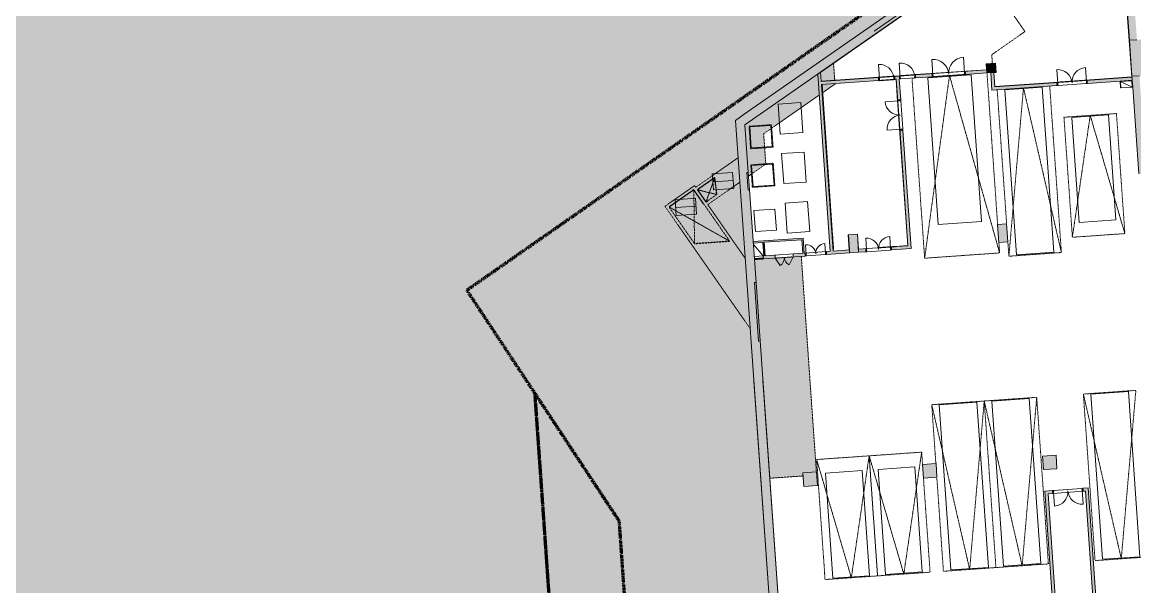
# Model space of a CAD drawing. Header units: millimetres. Extents: x 833941507 to 1669051331, y 817666127 to 1636299673.
# Drawn here: x 834334598 to 834408591, y 818049808 to 818087337 of the extents above; entities that cross this region are included whole.
import ezdxf

# ---------------------------------------------------------------- set-up
doc = ezdxf.new("R2010")
doc.units = ezdxf.units.MM
doc.header["$LTSCALE"] = 3
for name, pattern in [('3A35X-MAGP-P-MP-B02A$0$Double dash', [24.5, 10, -3, 2, -3, 2, -4.5]), ('3A35X-MAGP-P-MP-B02A$0$Hidden', [2.25, 1, -1.25]), ('3A35X-MAGP-P-MP-B02A$0$Overhead', [1.8, 1.2, -0.6]), ('3A35X-MAGP-P-MP-B02B$0$Double dash', [24.5, 10, -3, 2, -3, 2, -4.5]), ('3A35X-MAGP-P-MP-B02B$0$Hidden', [2.25, 1, -1.25]), ('3A35X-MAGP-P-MP-B02B$0$Long Dash', [13.5, 9, -4.5]), ('3A35X-MAGP-P-MP-B02B$0$Overhead', [1.8, 1.2, -0.6])]:
    doc.linetypes.add(name, pattern=pattern)
for name, color, linetype, lineweight in [('3A35X-MAGP-P-MP-B02A$0$A-010-M_LINE', 252, 'Continuous', 5), ('3A35X-MAGP-P-MP-B02A$0$A-200-M_WALL_EXT', 252, 'Continuous', 9), ('3A35X-MAGP-P-MP-B02A$0$A-200-M_WALL_INT', 252, 'Continuous', 9), ('3A35X-MAGP-P-MP-B02A$0$A-200-M_WALL_PAT', 252, 'Continuous', 9), ('3A35X-MAGP-P-MP-B02A$0$A-230-M_FLOOR', 252, 'Continuous', 18), ('3A35X-MAGP-P-MP-B02A$0$A-325-M_DOOR', 252, 'Continuous', 5), ('3A35X-MAGP-P-MP-B02A$0$C-910-M_SITE_BOUND', 252, '3A35X-MAGP-P-MP-B02A$0$Double dash', 70), ('3A35X-MAGP-P-MP-B02A$0$S-280-M_COLUMN', 252, 'Continuous', 9), ('3A35X-MAGP-P-MP-B02A$0$Z-060-M_DETAIL', 252, 'Continuous', 5), ('3A35X-MAGP-P-MP-B02A$0$Z-060-M_MH_LINE', 252, '3A35X-MAGP-P-MP-B02A$0$Hidden', 5), ('3A35X-MAGP-P-MP-B02B$0$A-000-M_MASS', 252, 'Continuous', 5), ('3A35X-MAGP-P-MP-B02B$0$A-010-M_LINE', 252, 'Continuous', 5), ('3A35X-MAGP-P-MP-B02B$0$A-010-M_LINE_Over', 252, '3A35X-MAGP-P-MP-B02B$0$Overhead', 5), ('3A35X-MAGP-P-MP-B02B$0$A-200-M_WALL_EXT', 252, 'Continuous', 9), ('3A35X-MAGP-P-MP-B02B$0$A-200-M_WALL_INT', 252, 'Continuous', 9), ('3A35X-MAGP-P-MP-B02B$0$A-200-M_WALL_PAT', 252, 'Continuous', 9), ('3A35X-MAGP-P-MP-B02B$0$A-230-M_FLOOR', 252, 'Continuous', 18), ('3A35X-MAGP-P-MP-B02B$0$A-314-M_WINDOW', 252, 'Continuous', 5), ('3A35X-MAGP-P-MP-B02B$0$A-325-M_DOOR', 252, 'Continuous', 5), ('3A35X-MAGP-P-MP-B02B$0$A-325-MH_DOOR', 252, '3A35X-MAGP-P-MP-B02B$0$Long Dash', 5), ('3A35X-MAGP-P-MP-B02B$0$A-770-ME_FFE_SA', 252, 'Continuous', 5), ('3A35X-MAGP-P-MP-B02B$0$C-910-M_SITE_BOUND', 252, '3A35X-MAGP-P-MP-B02B$0$Double dash', 70), ('3A35X-MAGP-P-MP-B02B$0$S-280-M_COLUMN', 252, 'Continuous', 9), ('3A35X-MAGP-P-MP-B02B$0$Z-000-T_TEXT', 252, 'Continuous', 5), ('3A35X-MAGP-P-MP-B02B$0$Z-060-M_DETAIL', 252, 'Continuous', 5), ('3A35X-MAGP-P-MP-B02B$0$Z-060-M_MH_LINE', 252, '3A35X-MAGP-P-MP-B02B$0$Hidden', 5), ('UAJ-23FLOR-h', 251, 'Continuous', 9)]:
    doc.layers.add(name, color=color, linetype=linetype, lineweight=lineweight)
doc.layers.add('UAJ-00XREF', color=7, linetype='Continuous')

# ---------------------------------------------------------------- blocks, each defined once
blk = doc.blocks.new('GBP-LTC-LB01')
at = {"layer": 'UAJ-23FLOR-h'}
h = blk.add_hatch(dxfattribs=at)
h.set_pattern_fill('EARTH,_O', color=256, scale=180, angle=45)
h.set_pattern_definition([(48.9989, (834576001.8, 818046085.3), (-112.727, 1612.5107), [1143, -1143]), (48.9989, (834575678.3, 818046366.6), (-112.727, 1612.5107), [1143, -1143]), (48.9989, (834575354.8, 818046647.8), (-112.727, 1612.5107), [1143, -1143]), (138.9989, (834575340.7, 818046849.3), (-1612.5107, -112.727), [1143, -1143]), (138.9989, (834575621.9, 818047172.8), (-1612.5107, -112.727), [1143, -1143]), (138.9989, (834575903.1, 818047496.3), (-1612.5107, -112.727), [1143, -1143])])
h.paths.add_polyline_path([(834572173, 818200349), (834310584, 818182062), (834331502, 817882832), (834364940, 817885169), (834473096, 818011284), (834480534, 818020120), (834485095, 818025710), (834491376, 818033619), (834497063, 818041013), (834493146, 818043679), (834512789, 818074029), (834518712, 818083675), (834526231, 818096325), (834534646, 818111073), (834545956, 818131981), (834557205, 818154199), (834564040, 818168497), (834570941, 818183576), (834578368, 818200696)])
h.paths.add_polyline_path([(834382131, 817956470), (834418269, 817958996), (834422062, 817963856), (834428403, 817964299), (834467239, 818010696), (834466445, 818021739), (834476098, 818035709), (834485267, 818048983), (834487015, 818051460), (834497268, 818067303), (834492893, 818129890), (834448057, 818126756), (834416897, 818105052), (834382061, 818080789), (834386167, 818022059), (834377588, 818021459)], flags=16)
edge = h.paths.add_edge_path(flags=16)
edge.add_line((834540292, 818142076), (834533466, 818141614))
edge.add_line((834533466, 818141614), (834523258, 818143863))
edge.add_line((834523258, 818143863), (834525897, 818155839))
edge.add_arc((834558382, 818267025), 115835, 237.2184, 253.71313, ccw=False)
edge.add_line((834495665, 818169638), (834498268, 818132357))
edge.add_line((834498268, 818132357), (834496346, 818130135))
edge.add_line((834496346, 818130135), (834492880, 818129893))
edge.add_line((834492880, 818129893), (834494230, 818110588))
edge.add_line((834494230, 818110588), (834496326, 818110708))
edge.add_line((834496326, 818110708), (834498420, 818080754))
edge.add_line((834498420, 818080754), (834498046, 818080727))
edge.add_line((834498046, 818080727), (834498255, 818077746))
edge.add_line((834498255, 818077746), (834503061, 818078082))
edge.add_line((834503061, 818078082), (834504980, 818081212))
edge.add_line((834504980, 818081212), (834509429, 818088471))
edge.add_line((834509429, 818088471), (834515217, 818097914))
edge.add_line((834515217, 818097914), (834526067, 818116416))
edge.add_line((834526067, 818116416), (834532489, 818127889))
edge.add_line((834532489, 818127889), (834534831, 818132146))
edge.add_line((834534831, 818132146), (834540292, 818142076))
h = blk.add_hatch(dxfattribs=at)
h.set_pattern_fill('EARTH,_O', color=256, scale=180, angle=45)
h.set_pattern_definition([(45.0000001, (-1082349.7, 54794.9), (-3e-06, 1616.4461018), [1143, -1143]), (45.0000001, (-1082652.8, 55098), (-3e-06, 1616.4461018), [1143, -1143]), (45.0000001, (-1082955.9, 55401.1), (-3e-06, 1616.4461018), [1143, -1143]), (135.0000001, (-1082955.9, 55603.1), (-1616.4461018, -3e-06), [1143, -1143]), (135.0000001, (-1082652.8, 55906.2), (-1616.4461018, -3e-06), [1143, -1143]), (135.0000001, (-1082349.7, 56209.3), (-1616.4461018, -3e-06), [1143, -1143])])
h.paths.add_polyline_path([(834669469, 818015499), (834651081, 818014214), (834651091, 818014066), (834669480, 818015352)], flags=16)
edge = h.paths.add_edge_path()
edge.add_arc((834611764, 818123015), 22001, 94.00072, 118.68868)
edge.add_line((834601202, 818142316), (834593918, 818141228))
edge.add_arc((834611768, 818123014), 25503, 93.99716, 134.42127, ccw=False)
edge.add_line((834609991, 818148455), (834618164, 818149026))
edge.add_line((834618164, 818149026), (834618408, 818145535))
edge.add_line((834618408, 818145535), (834616365, 818145392))
edge.add_line((834616365, 818145392), (834616609, 818141901))
edge.add_line((834616609, 818141901), (834611622, 818141552))
edge.add_line((834611622, 818141552), (834611378, 818145043))
edge.add_line((834611378, 818145043), (834610229, 818144963))
h.paths.add_polyline_path([(834673233, 818197366), (834607546, 818192774), (834599172, 818174435), (834588349, 818152375), (834578622, 818133891), (834568418, 818115665), (834556457, 818095618), (834546606, 818080042), (834532219, 818058624), (834523692, 818046596), (834515684, 818035708), (834508244, 818025930), (834500656, 818016266), (834489787, 818002934), (834483448, 817995421), (834478638, 817989842), (834458454, 817967379), (834441506, 817949096), (834383076, 817886437), (834482027, 817893355), (834551919, 817920009), (834634905, 817930637), (834634023, 817939309), (834633770, 817941796), (834633578, 817943687), (834508697, 817930984), (834507053, 817930191), (834506409, 817939427), (834507657, 817945567), (834503417, 818006767), (834503064, 818011763), (834514053, 818025792), (834520785, 818034889), (834526319, 818042437), (834532382, 818050706), (834536346, 818056473), (834542258, 818065226), (834550406, 818077287), (834561579, 818095002), (834574523, 818117080), (834587769, 818140310), (834609774, 818143595), (834610002, 818140336), (834634253, 818142031), (834636807, 818105492), (834642791, 818105914), (834646279, 818056033), (834640293, 818055614), (834643382, 818011425), (834641138, 818011268), (834645776, 817944928), (834639048, 817944244), (834640362, 817931328), (834651070, 817932707), (834650588, 817936476), (834685106, 817940897), (834685588, 817937128), (834691374, 817937869)])
blk = doc.blocks.new('3A35X-MAGP-P-MP-B02A')
at = {"layer": '3A35X-MAGP-P-MP-B02A$0$A-200-M_WALL_PAT'}
h = blk.add_hatch(color=256, dxfattribs=at)
h.paths.add_polyline_path([(10200, 37156), (10200, 37856), (9600, 37856), (9600, 37156)], flags=0)
h.paths.add_polyline_path([(9600, 38656), (10200, 38656), (10200, 42106), (9600, 42106), (9600, 40906)], flags=0)
h.paths.add_polyline_path([(10200, 42906), (10200, 51106), (9600, 51106), (9600, 42906)], flags=0)
h.paths.add_polyline_path([(10200, 51906), (10200, 52106), (9600, 52106), (9600, 51906), (10142, 51906)], flags=0)
h.paths.add_polyline_path([(10008, 52906), (10200, 52906), (10200, 82606), (9600, 82606), (9600, 52906)], flags=0)
h.paths.add_polyline_path([(9600, 83406), (10200, 83406), (10200, 86806), (9600, 86806), (9600, 84165)], flags=0)
h.paths.add_polyline_path([(9600, 87606), (10200, 87606), (10200, 92606), (9600, 92606), (9600, 87672)], flags=0)
h.paths.add_polyline_path([(9600, 93406), (10200, 93406), (10200, 95656), (9600, 95656), (9600, 93518)], flags=0)
h.paths.add_polyline_path([(10008, 96456), (10200, 96456), (10200, 102606), (9600, 102606), (9600, 96456)], flags=0)
h.paths.add_polyline_path([(9600, 103406), (10200, 103406), (10200, 112606), (9600, 112606), (9600, 104056)], flags=0)
h.paths.add_polyline_path([(9600, 113406), (10200, 113406), (10200, 122606), (9600, 122606), (9600, 113506)], flags=0)
h.paths.add_polyline_path([(10190, 123406), (10200, 123406), (10200, 143792), (9600, 143792), (9600, 123406)], flags=0)
h = blk.add_hatch(color=256, dxfattribs=at)
h.paths.add_polyline_path([(31290, 134956), (31290, 135156), (30933, 135156), (30933, 134956), (31090, 134956)], flags=0)
h.paths.add_polyline_path([(28794, 134956), (28907, 134956), (28907, 135156), (28390, 135156), (28390, 134956), (28590, 134956)], flags=0)
for points in [[(28535, 126556), (28590, 126556), (28590, 134956), (28390, 134956), (28390, 126556), (28490, 126556)], [(31290, 126606), (31290, 134956), (31090, 134956), (31090, 126606)]]:
    blk.add_hatch(color=256, dxfattribs=at).paths.add_polyline_path(points, flags=0)
at = {"layer": '3A35X-MAGP-P-MP-B02A$0$S-280-M_COLUMN', "lineweight": 5}
for points in [[(12425, 136581), (13325, 136581), (13325, 137481), (12425, 137481), (12425, 137347)], [(20650, 136581), (21300, 136581), (21300, 137481), (20400, 137481), (20400, 136581)], [(28590, 136581), (29300, 136581), (29300, 137481), (28400, 137481), (28400, 136581), (28578, 136581)]]:
    blk.add_hatch(color=256, dxfattribs=at).paths.add_polyline_path(points, flags=0)
at = {"layer": '3A35X-MAGP-P-MP-B02A$0$A-010-M_LINE', "linetype": '3A35X-MAGP-P-MP-B02A$0$Overhead', "lineweight": 18}
for p, q in [((13325, 137481), (13325, 143792)), ((10200, 137281), (12425, 137281))]:
    blk.add_line(p, q, dxfattribs=at)
at = {"layer": '3A35X-MAGP-P-MP-B02A$0$A-200-M_WALL_EXT', "lineweight": 13}
for p, q in [((9600, 143792), (9600, 123406)), ((10200, 123406), (10200, 143792))]:
    blk.add_line(p, q, dxfattribs=at)
at = {"layer": '3A35X-MAGP-P-MP-B02A$0$A-200-M_WALL_INT'}
for p, q in [((28390, 135156), (28390, 126756)), ((28907, 135156), (28390, 135156)), ((28590, 126556), (28590, 134956)), ((28590, 134956), (28907, 134956)), ((28907, 134956), (28907, 135056)), ((31290, 135156), (30933, 135156)), ((30933, 135056), (30933, 134956)), ((30933, 134956), (31090, 134956)), ((31090, 134956), (31090, 126606)), ((31290, 126806), (31290, 135156))]:
    blk.add_line(p, q, dxfattribs=at)
at = {"layer": '3A35X-MAGP-P-MP-B02A$0$A-230-M_FLOOR'}
for p, q in [((30933, 134956), (28907, 134956)), ((28982, 135156), (30858, 135156))]:
    blk.add_line(p, q, dxfattribs=at)
at = {"layer": '3A35X-MAGP-P-MP-B02A$0$A-325-M_DOOR', "lineweight": 9}
for p, q in [((28907, 135156), (28982, 135156)), ((28907, 135056), (28907, 135156)), ((28967, 135056), (28907, 135056)), ((28967, 135109), (28967, 135056)), ((28982, 135109), (28967, 135109)), ((28982, 135156), (28982, 135109)), ((30858, 135156), (30933, 135156)), ((30858, 135109), (30858, 135156)), ((30873, 135109), (30858, 135109)), ((30873, 135056), (30873, 135109)), ((30933, 135056), (30873, 135056)), ((30933, 135156), (30933, 135056))]:
    blk.add_line(p, q, dxfattribs=at)
at = {"layer": '3A35X-MAGP-P-MP-B02A$0$A-325-M_DOOR'}
for p, q in [((28970, 135056), (28970, 134108)), ((30870, 135056), (30870, 134108))]:
    blk.add_line(p, q, dxfattribs=at)
for centre, start, end in [((28970, 135056), 270, 0), ((30870, 135056), 180, 270)]:
    blk.add_arc(centre, 949, start, end, dxfattribs=at)
at = {"layer": '3A35X-MAGP-P-MP-B02A$0$C-910-M_SITE_BOUND'}
for p, q in [((-5000, 143792), (-5000, 5858)), ((-4871, 143792), (0, 135156)), ((0, 135156), (0, 0))]:
    blk.add_line(p, q, dxfattribs=at)
at = {"layer": '3A35X-MAGP-P-MP-B02A$0$S-280-M_COLUMN', "lineweight": 13}
for p, q in [((13325, 137481), (12425, 137481)), ((12425, 137481), (12425, 136581)), ((13325, 136581), (13325, 137481)), ((21300, 137481), (20400, 137481)), ((20400, 137481), (20400, 136581)), ((21300, 136581), (21300, 137481)), ((29300, 137481), (28400, 137481)), ((28400, 137481), (28400, 136581)), ((29300, 136581), (29300, 137481)), ((12425, 136581), (13325, 136581)), ((20400, 136581), (21300, 136581)), ((28400, 136581), (29300, 136581))]:
    blk.add_line(p, q, dxfattribs=at)
at = {"layer": '3A35X-MAGP-P-MP-B02A$0$Z-060-M_DETAIL'}
for p, q in [((24290, 141356), (21790, 141356)), ((21790, 141356), (21790, 130356)), ((24290, 130356), (24290, 141356)), ((25290, 130356), (25290, 141356)), ((25290, 141356), (27790, 141356)), ((27790, 141356), (27790, 130356)), ((31900, 130356), (31900, 141356)), ((31900, 141356), (34400, 141356)), ((34400, 141356), (34400, 130356)), ((13930, 130356), (13930, 137356)), ((13930, 137356), (16370, 137356)), ((16370, 137356), (16370, 130356)), ((17430, 130356), (17430, 137356)), ((17430, 137356), (19870, 137356)), ((19870, 137356), (19870, 130356)), ((16370, 130356), (13930, 130356)), ((19870, 130356), (17430, 130356)), ((21790, 130356), (24290, 130356)), ((27790, 130356), (25290, 130356)), ((34400, 130356), (31900, 130356))]:
    blk.add_line(p, q, dxfattribs=at)
at = {"layer": '3A35X-MAGP-P-MP-B02A$0$Z-060-M_MH_LINE'}
for p, q in [((21290, 141406), (23040, 130306)), ((21290, 141406), (21290, 137481)), ((24790, 141406), (21290, 141406)), ((23040, 130306), (24790, 141406)), ((26540, 130306), (24790, 141406)), ((24790, 130306), (24790, 141406)), ((24790, 141406), (28290, 141406)), ((24790, 130306), (24790, 141406)), ((28290, 141406), (26540, 130306)), ((28290, 141406), (28290, 130306)), ((33150, 130306), (31400, 141406)), ((31400, 130306), (31400, 141406)), ((31400, 141406), (34900, 141406)), ((34900, 141406), (33150, 130306)), ((15150, 130306), (13400, 138306)), ((13400, 130306), (13400, 138306)), ((13400, 138306), (16900, 138306)), ((16900, 138306), (15150, 130306)), ((18650, 130306), (16900, 138306)), ((16900, 130306), (16900, 138306)), ((16900, 138306), (20400, 138306)), ((16900, 138306), (16900, 130306)), ((20400, 138306), (18650, 130306)), ((20400, 138306), (20400, 137481)), ((20400, 136581), (20400, 130306)), ((21290, 136581), (21290, 130306)), ((13400, 130306), (16900, 130306)), ((16900, 130306), (20400, 130306)), ((24790, 130306), (21290, 130306)), ((24790, 130306), (28290, 130306)), ((31400, 130306), (34900, 130306))]:
    blk.add_line(p, q, dxfattribs=at)
blk = doc.blocks.new('3A35X-MAGP-P-MP-B02B')
at = {"layer": '3A35X-MAGP-P-MP-B02B$0$A-200-M_WALL_PAT'}
for points in [[(10200, 160838), (41888, 179772), (41581, 180287), (10200, 161537), (10200, 160876)], [(15477, 163973), (31799, 173726), (31770, 173726), (15477, 163991)], [(15262, 152056), (15462, 152056), (15462, 163982), (15262, 163862), (15262, 153056)], [(26485, 163756), (27100, 163756), (27100, 163771), (26485, 163771), (26485, 163756)], [(26500, 163356), (26500, 163756), (26485, 163756), (26485, 163356)], [(27115, 163156), (27115, 163771), (27100, 163771), (27100, 163156)], [(26950, 161995), (26950, 163156), (26750, 163156), (26750, 161995)], [(26965, 163141), (27115, 163141), (27115, 163156), (26965, 163156)], [(10837, 152956), (13437, 152956), (13437, 153056), (10200, 153056), (10200, 152956), (10538, 152956)], [(10937, 152056), (10937, 152956), (10837, 152956), (10837, 152056)], [(13537, 152056), (13537, 153056), (13437, 153056), (13437, 152056)], [(17150, 153056), (17150, 153071), (16535, 153071), (16535, 153056), (16550, 153056)], [(16550, 152056), (16550, 153056), (16535, 153056), (16535, 152056)], [(17165, 152071), (17165, 153071), (17150, 153071), (17150, 152071)], [(28490, 126556), (28590, 126556), (28590, 134956), (28390, 134956), (28390, 126556)], [(31090, 126606), (31290, 126606), (31290, 134956), (31090, 134956), (31090, 126658)]]:
    blk.add_hatch(color=256, dxfattribs=at).paths.add_polyline_path(points, flags=0)
h = blk.add_hatch(color=256, dxfattribs=at)
h.paths.add_polyline_path([(36600, 155756), (36600, 162256), (36100, 162256), (36100, 155756), (36405, 155756)], flags=0)
h.paths.add_polyline_path([(36100, 164656), (36600, 164656), (36600, 166456), (36100, 166456), (36100, 166276)], flags=0)
h.paths.add_polyline_path([(36600, 167571), (36600, 176612), (36100, 176314), (36100, 167571)], flags=0)
h = blk.add_hatch(color=256, dxfattribs=at)
h.paths.add_polyline_path([(36085, 162195), (36100, 162195), (36100, 166456), (36085, 166456), (36085, 162197)], flags=0)
h.paths.add_polyline_path([(36085, 167571), (36100, 167571), (36100, 173726), (36085, 173726), (36085, 167872)], flags=0)
h = blk.add_hatch(color=256, dxfattribs=at)
h.paths.add_polyline_path([(15462, 163356), (19266, 163356), (19266, 163371), (15462, 163371)], flags=0)
h.paths.add_polyline_path([(26485, 163356), (26485, 163371), (21757, 163371), (21757, 163356), (26415, 163356)], flags=0)
h.paths.add_polyline_path([(20366, 163356), (20657, 163356), (20657, 163371), (20366, 163371)], flags=0)
h = blk.add_hatch(color=256, dxfattribs=at)
h.paths.add_polyline_path([(17150, 163156), (19272, 163156), (19272, 163356), (15462, 163356), (15462, 163156), (16550, 163156)], flags=0)
h.paths.add_polyline_path([(20360, 163156), (20450, 163156), (20450, 163356), (20360, 163356), (20360, 163203)], flags=0)
h = blk.add_hatch(color=256, dxfattribs=at)
h.paths.add_polyline_path([(20450, 152056), (20450, 159865), (20435, 159865), (20435, 152056)], flags=0)
h.paths.add_polyline_path([(20435, 161665), (20450, 161665), (20450, 163141), (20435, 163141), (20435, 161778)], flags=0)
h = blk.add_hatch(color=256, dxfattribs=at)
h.paths.add_polyline_path([(20450, 163156), (20663, 163156), (20663, 163356), (20450, 163356)], flags=0)
h.paths.add_polyline_path([(25067, 163156), (26500, 163156), (26500, 163356), (25067, 163356), (25067, 163203)], flags=0)
h.paths.add_polyline_path([(22295, 163156), (22841, 163156), (22841, 163356), (21751, 163356), (21751, 163156), (21935, 163156)], flags=0)
h = blk.add_hatch(color=256, dxfattribs=at)
h.paths.add_polyline_path([(20650, 151856), (20650, 159752), (20450, 159752), (20450, 151856)], flags=0)
h.paths.add_polyline_path([(20603, 161778), (20650, 161778), (20650, 163156), (20450, 163156), (20450, 161778), (20550, 161778)], flags=0)
h = blk.add_hatch(color=256, dxfattribs=at)
h.paths.add_polyline_path([(26950, 162195), (31200, 162195), (31200, 162210), (26950, 162210)], flags=0)
h.paths.add_polyline_path([(33113, 162195), (36085, 162197), (36085, 162210), (33000, 162210), (33000, 162195)], flags=0)
h = blk.add_hatch(color=256, dxfattribs=at)
h.paths.add_polyline_path([(36100, 161995), (36100, 162195), (33113, 162195), (33113, 161995), (35374, 161995)], flags=0)
h.paths.add_polyline_path([(26950, 161995), (31087, 161995), (31087, 162195), (26950, 162195), (26950, 162106)], flags=0)
h = blk.add_hatch(color=256, dxfattribs=at)
h.paths.add_polyline_path([(10117, 97201), (10200, 97201), (10200, 102606), (9600, 102606), (9600, 97201)], flags=0)
h.paths.add_polyline_path([(9600, 103406), (10200, 103406), (10200, 112606), (9600, 112606), (9600, 104463)], flags=0)
h.paths.add_polyline_path([(9600, 113406), (10200, 113406), (10200, 122606), (9600, 122606), (9600, 113506)], flags=0)
h.paths.add_polyline_path([(9600, 123406), (10200, 123406), (10200, 146431), (10100, 146431), (10100, 150331), (10200, 150331), (10200, 156500), (10100, 156500), (10100, 157660), (10200, 157660), (10200, 161537), (9600, 161178), (9600, 125500)], flags=0)
h = blk.add_hatch(color=256, dxfattribs=at)
h.paths.add_polyline_path([(10800, 151856), (11587, 151856), (11587, 152056), (10800, 152056)], flags=0)
h.paths.add_polyline_path([(15258, 151856), (16550, 151856), (16550, 152056), (15013, 152056), (15013, 151856), (15215, 151856)], flags=0)
h.paths.add_polyline_path([(13587, 151856), (13587, 152056), (12787, 152056), (12787, 151856), (13537, 151856)], flags=0)
h = blk.add_hatch(color=256, dxfattribs=at)
h.paths.add_polyline_path([(17627, 152056), (18393, 152056), (18393, 152071), (17150, 152071), (17150, 152056), (17455, 152056)], flags=0)
h.paths.add_polyline_path([(19593, 152056), (20435, 152056), (20435, 152071), (19593, 152071)], flags=0)
h = blk.add_hatch(color=256, dxfattribs=at)
h.paths.add_polyline_path([(19353, 151856), (20450, 151856), (20450, 152056), (19353, 152056), (19353, 151903)], flags=0)
h.paths.add_polyline_path([(17455, 151856), (17627, 151856), (17627, 152056), (17150, 152056), (17150, 151856)], flags=0)
h = blk.add_hatch(color=256, dxfattribs=at)
h.paths.add_polyline_path([(31290, 134956), (31290, 135156), (30933, 135156), (30933, 134956), (31090, 134956)], flags=0)
h.paths.add_polyline_path([(28907, 134956), (28907, 135156), (28390, 135156), (28390, 134956), (28794, 134956)], flags=0)
at = {"layer": '3A35X-MAGP-P-MP-B02B$0$S-280-M_COLUMN', "lineweight": 5}
for points in [[(36100, 162256), (37100, 162256), (37100, 164656), (36100, 164656), (36100, 162562)], [(26750, 163156), (27100, 163156), (27100, 163756), (26500, 163756), (26500, 163156)], [(16680, 151856), (17150, 151856), (17150, 153056), (16550, 153056), (16550, 151856)], [(27100, 151856), (27100, 153056), (26500, 153056), (26500, 151856), (26750, 151856)], [(13325, 136581), (13325, 137481), (12425, 137481), (12425, 136581), (12975, 136581)], [(20650, 136581), (21300, 136581), (21300, 137481), (20400, 137481), (20400, 136581)], [(28578, 136581), (29300, 136581), (29300, 137481), (28400, 137481), (28400, 136581)]]:
    blk.add_hatch(color=256, dxfattribs=at).paths.add_polyline_path(points, flags=0)
at = {"layer": '3A35X-MAGP-P-MP-B02B$0$Z-060-M_DETAIL'}
h = blk.add_hatch(color=256, dxfattribs=at)
h.paths.add_polyline_path([(12425, 137281), (12425, 137481), (13325, 137481), (13325, 151856), (10200, 151856), (10200, 150331), (10100, 150331), (10100, 146456), (10115, 146431), (10200, 146431), (10200, 137281), (12384, 137281)], flags=0)
h.paths.add_polyline_path([(9600, 147293), (9600, 151972), (7360, 155722), (9600, 157060), (9600, 158691), (6642, 156923), (6573, 157039), (4512, 155808), (9156, 148037)], flags=0)
h.paths.add_polyline_path([(10100, 157359), (11400, 158136), (11400, 160157), (15262, 162464), (15262, 163862), (10200, 160838), (10200, 157660), (10100, 157660), (10100, 157569)], flags=0)
h.paths.add_polyline_path([(15462, 162584), (16365, 163123), (16365, 163156), (15462, 163156), (15462, 162788)], flags=0)
h.paths.add_polyline_path([(15477, 163371), (16365, 163371), (16365, 164504), (15477, 163973), (15477, 163991), (15462, 163982), (15462, 163371)], flags=0)
blk.add_hatch(color=256, dxfattribs=at).paths.add_polyline_path([(8989, 160876), (10455, 161710), (10297, 162603), (9566, 162173), (9123, 161178)], flags=0)
at = {"layer": '3A35X-MAGP-P-MP-B02B$0$A-000-M_MASS'}
for p, q in [((10100, 156500), (10100, 157660)), ((10100, 157660), (10200, 157660)), ((10200, 157660), (10200, 156500)), ((10200, 156500), (10100, 156500)), ((10100, 146431), (10100, 150331)), ((10100, 150331), (10200, 150331)), ((10200, 150331), (10200, 146431)), ((10200, 146431), (10100, 146431))]:
    blk.add_line(p, q, dxfattribs=at)
at = {"layer": '3A35X-MAGP-P-MP-B02B$0$A-010-M_LINE', "linetype": '3A35X-MAGP-P-MP-B02B$0$Overhead'}
for p, q in [((26360, 170494), (29212, 165721)), ((29212, 165721), (26900, 164339)), ((26900, 163739), (26900, 164339))]:
    blk.add_line(p, q, dxfattribs=at)
at = {"layer": '3A35X-MAGP-P-MP-B02B$0$A-010-M_LINE', "linetype": '3A35X-MAGP-P-MP-B02B$0$Overhead', "lineweight": 18}
for p, q in [((16365, 163371), (16365, 164504)), ((15462, 162584), (16365, 163123)), ((16365, 163123), (16365, 163156)), ((11400, 160157), (15262, 162464)), ((11400, 158136), (11400, 160157)), ((9600, 158691), (6642, 156923)), ((10200, 157419), (11400, 158136)), ((6573, 157039), (4512, 155808)), ((6642, 156923), (6573, 157039)), ((7950, 157472), (7257, 155893)), ((7360, 155722), (9600, 157060)), ((6303, 153201), (6504, 156765)), ((6744, 156752), (8012, 156344)), ((4512, 155808), (9600, 147293)), ((4787, 155739), (8633, 153201)), ((9600, 151972), (7360, 155722)), ((10800, 151856), (10200, 151856)), ((12787, 151856), (11587, 151856)), ((13325, 137481), (13325, 151856)), ((10200, 137281), (12425, 137281))]:
    blk.add_line(p, q, dxfattribs=at)
at = {"layer": '3A35X-MAGP-P-MP-B02B$0$A-010-M_LINE'}
blk.add_line((15500, 163156), (15500, 152156), dxfattribs=at)
at = {"layer": '3A35X-MAGP-P-MP-B02B$0$A-010-M_LINE', "linetype": '3A35X-MAGP-P-MP-B02B$0$Hidden'}
for p, q in [((10462, 160723), (11962, 160723)), ((10462, 159223), (10462, 160723)), ((11962, 160723), (11962, 159223)), ((11962, 159223), (10462, 159223)), ((11900, 158156), (10400, 158156)), ((10400, 158156), (10400, 156656)), ((11900, 156656), (11900, 158156)), ((10400, 156656), (11900, 156656))]:
    blk.add_line(p, q, dxfattribs=at)
at = {"layer": '3A35X-MAGP-P-MP-B02B$0$A-010-M_LINE', "linetype": '3A35X-MAGP-P-MP-B02B$0$Overhead', "lineweight": 30}
for p, q in [((7950, 157472), (6744, 156752)), ((8012, 156344), (7950, 157472)), ((6504, 156765), (4787, 155739)), ((8633, 153201), (6504, 156765)), ((6744, 156752), (7257, 155893)), ((7257, 155893), (8012, 156344)), ((4787, 155739), (6303, 153201)), ((6303, 153201), (8633, 153201))]:
    blk.add_line(p, q, dxfattribs=at)
at = {"layer": '3A35X-MAGP-P-MP-B02B$0$A-010-M_LINE_Over'}
for p, q in [((19200, 166441), (26638, 170885)), ((15500, 152156), (15500, 153156))]:
    blk.add_line(p, q, dxfattribs=at)
at = {"layer": '3A35X-MAGP-P-MP-B02B$0$A-200-M_WALL_EXT', "lineweight": 13}
for p, q in [((41581, 180287), (10200, 161537)), ((10200, 160838), (36100, 176314)), ((36100, 166456), (36100, 164656)), ((36100, 164656), (36600, 164656)), ((36100, 162256), (36100, 161995)), ((36600, 162256), (36100, 162256)), ((10200, 161537), (9600, 161178)), ((36100, 161535), (36100, 155756)), ((9600, 161178), (9600, 123406)), ((10200, 157660), (10200, 160838)), ((10200, 150331), (10200, 156500)), ((10200, 123406), (10200, 146431))]:
    blk.add_line(p, q, dxfattribs=at)
at = {"layer": '3A35X-MAGP-P-MP-B02B$0$A-200-M_WALL_INT'}
for p, q in [((31770, 173726), (15477, 163991)), ((15477, 163973), (31774, 173711)), ((36085, 166456), (36085, 162210)), ((36100, 161995), (36100, 166469)), ((15462, 163982), (15262, 163862)), ((15262, 163862), (15262, 152056)), ((15462, 163982), (15462, 163356)), ((27115, 163771), (26485, 163771)), ((26485, 163771), (26485, 163371)), ((26500, 163756), (27100, 163756)), ((26500, 163156), (26500, 163756)), ((27100, 163756), (27100, 163156)), ((27115, 163141), (27115, 163771)), ((15462, 163356), (19272, 163356)), ((15462, 152056), (15462, 163156)), ((15462, 163156), (19272, 163156)), ((19266, 163371), (15477, 163371)), ((19266, 163356), (19266, 163371)), ((19272, 163256), (19272, 163356)), ((20663, 163356), (20360, 163356)), ((20360, 163356), (20360, 163256)), ((20360, 163156), (20450, 163156)), ((20657, 163371), (20366, 163371)), ((20366, 163371), (20366, 163356)), ((20435, 163141), (20435, 161665)), ((20450, 161665), (20450, 163156)), ((20650, 163156), (20663, 163156)), ((20650, 161778), (20650, 163156)), ((20657, 163356), (20657, 163371)), ((20663, 163256), (20663, 163356)), ((21751, 163356), (21751, 163256)), ((21751, 163356), (26500, 163356)), ((21751, 163156), (22841, 163156)), ((26485, 163371), (21757, 163371)), ((21757, 163371), (21757, 163356)), ((22841, 163256), (22841, 163356)), ((25067, 163356), (25067, 163256)), ((25067, 163156), (26500, 163156)), ((26950, 163156), (26750, 163156)), ((26750, 163156), (26750, 161995)), ((26950, 163156), (26950, 162195)), ((27100, 163156), (26965, 163156)), ((26965, 163141), (27115, 163141)), ((26950, 162195), (31200, 162195)), ((31200, 162210), (26965, 162210)), ((31087, 162095), (31087, 162195)), ((31200, 162195), (31200, 162210)), ((36085, 162210), (33000, 162210)), ((33000, 162210), (33000, 162195)), ((33000, 162195), (36100, 162195)), ((33113, 162195), (33113, 162095)), ((20435, 161665), (20450, 161665)), ((20450, 161778), (20550, 161778)), ((26750, 161995), (31087, 161995)), ((33113, 161995), (35290, 161995)), ((20435, 159865), (20435, 152071)), ((20450, 159865), (20435, 159865)), ((20450, 152056), (20450, 159865)), ((20550, 159752), (20450, 159752)), ((20650, 151856), (20650, 159752)), ((13537, 153056), (10200, 153056)), ((10200, 153056), (10200, 152956)), ((10200, 152956), (10837, 152956)), ((10837, 152956), (10837, 152056)), ((10937, 152056), (10937, 152956)), ((10937, 152956), (13437, 152956)), ((13437, 152956), (13437, 152056)), ((13537, 152056), (13537, 153056)), ((17165, 153071), (16535, 153071)), ((16535, 153071), (16535, 152071)), ((16550, 153056), (17150, 153056)), ((16550, 152056), (16550, 153056)), ((17150, 153056), (17150, 151856)), ((17165, 152071), (17165, 153071)), ((10200, 152056), (10837, 152056)), ((10205, 151856), (10200, 151856)), ((13587, 151856), (10795, 151856)), ((10800, 152056), (10800, 151856)), ((10937, 152056), (13437, 152056)), ((11587, 151856), (11587, 152056)), ((12787, 152056), (12787, 151856)), ((13587, 152056), (13537, 152056)), ((13587, 151956), (13587, 152056)), ((15262, 152056), (15013, 152056)), ((15013, 152056), (15013, 151956)), ((15013, 151856), (16550, 151856)), ((16550, 152056), (15462, 152056)), ((16535, 152056), (16550, 152056)), ((16550, 151856), (16550, 152056)), ((17150, 152056), (18393, 152056)), ((17150, 151856), (17627, 151856)), ((18393, 152071), (17165, 152071)), ((17627, 151956), (17627, 152056)), ((18393, 152056), (18393, 152071)), ((19353, 152056), (19353, 151956)), ((19353, 152056), (20450, 152056)), ((19353, 151856), (20650, 151856)), ((20435, 152071), (19593, 152071)), ((19593, 152071), (19593, 152056)), ((28390, 135156), (28390, 126756)), ((28907, 135156), (28390, 135156)), ((28590, 126556), (28590, 134956)), ((28590, 134956), (28907, 134956)), ((28907, 134956), (28907, 135056)), ((31290, 135156), (30933, 135156)), ((30933, 135056), (30933, 134956)), ((30933, 134956), (31090, 134956)), ((31090, 134956), (31090, 126606)), ((31290, 126806), (31290, 135156))]:
    blk.add_line(p, q, dxfattribs=at)
at = {"layer": '3A35X-MAGP-P-MP-B02B$0$A-230-M_FLOOR'}
for p, q in [((19272, 163356), (20360, 163356)), ((20285, 163156), (19347, 163156)), ((20663, 163356), (21751, 163356)), ((21676, 163156), (20738, 163156)), ((24992, 163156), (22916, 163156)), ((14000, 162056), (12500, 162056)), ((12500, 162056), (12500, 160056)), ((14000, 160056), (14000, 162056)), ((31200, 162195), (33000, 162195)), ((20450, 159865), (20450, 161665)), ((20650, 161703), (20650, 159827)), ((33038, 161995), (31162, 161995)), ((11912, 160673), (10512, 160673)), ((10512, 160673), (10512, 159273)), ((11912, 159273), (11912, 160673)), ((12500, 160056), (14000, 160056)), ((10512, 159273), (11912, 159273)), ((14000, 158756), (12500, 158756)), ((12500, 158756), (12500, 156756)), ((14000, 156756), (14000, 158756)), ((11850, 158106), (10450, 158106)), ((10450, 158106), (10450, 156706)), ((11850, 156706), (11850, 158106)), ((10450, 156706), (11850, 156706)), ((12500, 156756), (14000, 156756)), ((14000, 155456), (12500, 155456)), ((12500, 155456), (12500, 153456)), ((14000, 153456), (14000, 155456)), ((11800, 155103), (10400, 155103)), ((10400, 155103), (10400, 153703)), ((11800, 153703), (11800, 155103)), ((10400, 153703), (11800, 153703)), ((12500, 153456), (14000, 153456)), ((13587, 152056), (15013, 152056)), ((14938, 151856), (13662, 151856)), ((19278, 151856), (17702, 151856)), ((18393, 152056), (19353, 152056)), ((30933, 134956), (28907, 134956)), ((28982, 135156), (30858, 135156))]:
    blk.add_line(p, q, dxfattribs=at)
at = {"layer": '3A35X-MAGP-P-MP-B02B$0$A-314-M_WINDOW', "lineweight": 18}
for p, q in [((10200, 151926), (10240, 151926)), ((10240, 151891), (10200, 151891)), ((10205, 151891), (10795, 151891)), ((10205, 151856), (10205, 151891)), ((10795, 151856), (10205, 151856)), ((10240, 151926), (10240, 151891)), ((10760, 151891), (10760, 151926)), ((10760, 151926), (10800, 151926)), ((10800, 151891), (10760, 151891)), ((10795, 151891), (10795, 151856))]:
    blk.add_line(p, q, dxfattribs=at)
at = {"layer": '3A35X-MAGP-P-MP-B02B$0$A-314-M_WINDOW'}
blk.add_line((10760, 151926), (10240, 151926), dxfattribs=at)
at = {"layer": '3A35X-MAGP-P-MP-B02B$0$A-325-M_DOOR'}
for p, q in [((22904, 163256), (22904, 164305)), ((25004, 163256), (25004, 164305)), ((19335, 163256), (19335, 164218)), ((20726, 163256), (20726, 164218)), ((31150, 162095), (31150, 163044)), ((33050, 162095), (33050, 163044)), ((20550, 161715), (19602, 161715)), ((20550, 159815), (19602, 159815)), ((13650, 151956), (13650, 152605)), ((14950, 151956), (14950, 152605)), ((17690, 151956), (17690, 152755)), ((19290, 151956), (19290, 152755)), ((11587, 151856), (11887, 151337)), ((12787, 151856), (12487, 151337)), ((28970, 135056), (28970, 134108)), ((30870, 135056), (30870, 134108))]:
    blk.add_line(p, q, dxfattribs=at)
at = {"layer": '3A35X-MAGP-P-MP-B02B$0$A-325-M_DOOR', "lineweight": 9}
for p, q in [((19332, 163256), (19272, 163256)), ((19272, 163256), (19272, 163156)), ((19272, 163156), (19347, 163156)), ((19332, 163203), (19332, 163256)), ((19347, 163203), (19332, 163203)), ((19347, 163156), (19347, 163203)), ((20285, 163203), (20285, 163156)), ((20300, 163203), (20285, 163203)), ((20285, 163156), (20360, 163156)), ((20360, 163256), (20300, 163256)), ((20300, 163256), (20300, 163203)), ((20360, 163156), (20360, 163256)), ((20723, 163256), (20663, 163256)), ((20663, 163256), (20663, 163156)), ((20663, 163156), (20738, 163156)), ((20723, 163203), (20723, 163256)), ((20738, 163203), (20723, 163203)), ((20738, 163156), (20738, 163203)), ((21676, 163203), (21676, 163156)), ((21691, 163203), (21676, 163203)), ((21676, 163156), (21751, 163156)), ((21751, 163256), (21691, 163256)), ((21691, 163256), (21691, 163203)), ((21751, 163156), (21751, 163256)), ((22901, 163256), (22841, 163256)), ((22841, 163256), (22841, 163156)), ((22841, 163156), (22916, 163156)), ((22901, 163203), (22901, 163256)), ((22916, 163203), (22901, 163203)), ((22916, 163156), (22916, 163203)), ((24992, 163203), (24992, 163156)), ((25007, 163203), (24992, 163203)), ((24992, 163156), (25067, 163156)), ((25067, 163256), (25007, 163256)), ((25007, 163256), (25007, 163203)), ((25067, 163156), (25067, 163256)), ((31147, 162095), (31087, 162095)), ((31087, 162095), (31087, 161995)), ((31147, 162042), (31147, 162095)), ((33113, 162095), (33053, 162095)), ((33053, 162095), (33053, 162042)), ((33113, 161995), (33113, 162095)), ((20650, 161778), (20550, 161778)), ((20550, 161778), (20550, 161718)), ((20550, 161718), (20603, 161718)), ((20603, 161718), (20603, 161703)), ((20603, 161703), (20650, 161703)), ((20650, 161703), (20650, 161778)), ((31087, 161995), (31162, 161995)), ((31162, 162042), (31147, 162042)), ((31162, 161995), (31162, 162042)), ((33038, 162042), (33038, 161995)), ((33053, 162042), (33038, 162042)), ((33038, 161995), (33113, 161995)), ((20603, 159827), (20603, 159812)), ((20650, 159827), (20603, 159827)), ((20650, 159752), (20650, 159827)), ((20603, 159812), (20550, 159812)), ((20550, 159812), (20550, 159752)), ((20550, 159752), (20650, 159752)), ((13647, 151956), (13587, 151956)), ((13587, 151956), (13587, 151856)), ((13587, 151856), (13662, 151856)), ((13647, 151896), (13647, 151956)), ((13662, 151896), (13647, 151896)), ((13662, 151856), (13662, 151896)), ((14938, 151896), (14938, 151856)), ((14953, 151896), (14938, 151896)), ((14938, 151856), (15013, 151856)), ((15013, 151956), (14953, 151956)), ((14953, 151956), (14953, 151896)), ((15013, 151856), (15013, 151956)), ((17627, 151956), (17687, 151956)), ((17627, 151856), (17627, 151956)), ((17702, 151856), (17627, 151856)), ((17687, 151956), (17687, 151903)), ((17687, 151903), (17702, 151903)), ((17702, 151903), (17702, 151856)), ((19278, 151856), (19278, 151903)), ((19278, 151903), (19293, 151903)), ((19353, 151856), (19278, 151856)), ((19293, 151956), (19353, 151956)), ((19293, 151903), (19293, 151956)), ((19353, 151956), (19353, 151856)), ((28907, 135156), (28982, 135156)), ((28907, 135056), (28907, 135156)), ((28967, 135056), (28907, 135056)), ((28967, 135109), (28967, 135056)), ((28982, 135109), (28967, 135109)), ((28982, 135156), (28982, 135109)), ((30858, 135156), (30933, 135156)), ((30858, 135109), (30858, 135156)), ((30873, 135109), (30858, 135109)), ((30873, 135056), (30873, 135109)), ((30933, 135056), (30873, 135056)), ((30933, 135156), (30933, 135056))]:
    blk.add_line(p, q, dxfattribs=at)
at = {"layer": '3A35X-MAGP-P-MP-B02B$0$A-325-M_DOOR'}
for centre, radius, start, end in [((22904, 163256), 1049, 0, 90), ((25004, 163256), 1049, 90, 180), ((19335, 163256), 962, 0, 90), ((20726, 163256), 962, 0, 90), ((31150, 162095), 949, 0, 90), ((33050, 162095), 949, 90, 180), ((20550, 161715), 949, 180, 270), ((20550, 159815), 949, 90, 180), ((13650, 151956), 649, 0, 90), ((14950, 151956), 649, 90, 180), ((17690, 151956), 799, 0, 90), ((19290, 151956), 799, 90, 180), ((11587, 151856), 600, 299.99999, 0), ((12787, 151856), 600, 180, 240), ((28970, 135056), 949, 270, 0), ((30870, 135056), 949, 180, 270)]:
    blk.add_arc(centre, radius, start, end, dxfattribs=at)
at = {"layer": '3A35X-MAGP-P-MP-B02B$0$A-325-MH_DOOR'}
for p, q in [((20366, 163371), (19266, 163371)), ((20366, 163356), (19266, 163356)), ((20366, 163156), (19266, 163156)), ((20366, 163141), (19266, 163141)), ((21757, 163371), (20657, 163371)), ((21757, 163356), (20657, 163356)), ((31200, 162210), (33000, 162210)), ((31200, 162195), (33000, 162195)), ((20435, 161665), (20435, 159865)), ((20450, 161665), (20450, 159865)), ((19593, 152071), (18393, 152071)), ((19593, 152056), (18393, 152056))]:
    blk.add_line(p, q, dxfattribs=at)
at = {"layer": '3A35X-MAGP-P-MP-B02B$0$A-770-ME_FFE_SA'}
for p, q in [((36100, 161995), (35290, 161995)), ((35290, 161995), (35290, 161535)), ((35290, 161535), (36100, 161535)), ((36100, 161535), (36100, 161995))]:
    blk.add_line(p, q, dxfattribs=at)
at = {"layer": '3A35X-MAGP-P-MP-B02B$0$C-910-M_SITE_BOUND'}
for p, q in [((56581, 190357), (-9024, 151156)), ((56581, 190357), (-9024, 151156)), ((-9024, 151156), (-5000, 144021)), ((-9024, 151156), (0, 135156)), ((-5000, 144021), (-5000, 97201)), ((0, 135156), (0, 97201))]:
    blk.add_line(p, q, dxfattribs=at)
at = {"layer": '3A35X-MAGP-P-MP-B02B$0$S-280-M_COLUMN', "lineweight": 13}
for p, q in [((36600, 164656), (36100, 164656)), ((36100, 164656), (36100, 162256)), ((27100, 163756), (26500, 163756)), ((26500, 163756), (26500, 163156)), ((27100, 163156), (27100, 163756)), ((26500, 163156), (27100, 163156)), ((36100, 162256), (36600, 162256)), ((17150, 153056), (16550, 153056)), ((16550, 153056), (16550, 151856)), ((17150, 151856), (17150, 153056)), ((27100, 153056), (26500, 153056)), ((26500, 153056), (26500, 151856)), ((27100, 151856), (27100, 153056)), ((16550, 151856), (17150, 151856)), ((26500, 151856), (27100, 151856)), ((13325, 137481), (12425, 137481)), ((12425, 137481), (12425, 136581)), ((13325, 136581), (13325, 137481)), ((21300, 137481), (20400, 137481)), ((20400, 137481), (20400, 136581)), ((21300, 136581), (21300, 137481)), ((29300, 137481), (28400, 137481)), ((28400, 137481), (28400, 136581)), ((29300, 136581), (29300, 137481)), ((12425, 136581), (13325, 136581)), ((20400, 136581), (21300, 136581)), ((28400, 136581), (29300, 136581))]:
    blk.add_line(p, q, dxfattribs=at)
at = {"layer": '3A35X-MAGP-P-MP-B02B$0$Z-000-T_TEXT'}
for p, q in [((7803, 156674), (7803, 157730)), ((7803, 157730), (9158, 157730)), ((9158, 157730), (9158, 156674)), ((7803, 157202), (9158, 157202)), ((5223, 155140), (5223, 156197)), ((5223, 156197), (6578, 156197)), ((6578, 156197), (6578, 155140)), ((9158, 156674), (7803, 156674)), ((5223, 155669), (6578, 155669)), ((6578, 155140), (5223, 155140))]:
    blk.add_line(p, q, dxfattribs=at)
at = {"layer": '3A35X-MAGP-P-MP-B02B$0$Z-060-M_DETAIL'}
for p, q in [((22550, 163106), (25450, 163106)), ((22550, 153326), (22550, 163106)), ((25450, 163106), (25450, 153326)), ((27600, 161945), (30100, 161945)), ((27600, 150945), (27600, 161945)), ((30100, 161945), (30100, 150945)), ((35320, 161965), (36070, 161535)), ((35320, 161965), (35320, 161535)), ((36070, 161965), (35320, 161965)), ((35320, 161535), (36070, 161535)), ((36070, 161535), (36070, 161965)), ((31930, 159806), (34370, 159806)), ((31930, 152806), (31930, 159806)), ((34370, 159806), (34370, 152806)), ((25450, 153326), (22550, 153326)), ((10800, 152056), (10200, 152856)), ((34370, 152806), (31930, 152806)), ((30100, 150945), (27600, 150945)), ((24290, 141356), (21790, 141356)), ((21790, 141356), (21790, 130356)), ((24290, 130356), (24290, 141356)), ((25290, 130356), (25290, 141356)), ((25290, 141356), (27790, 141356)), ((27790, 141356), (27790, 130356)), ((31900, 130356), (31900, 141356)), ((31900, 141356), (34400, 141356)), ((34400, 141356), (34400, 130356)), ((13930, 130356), (13930, 137356)), ((13930, 137356), (16370, 137356)), ((16370, 137356), (16370, 130356)), ((17430, 130356), (17430, 137356)), ((17430, 137356), (19870, 137356)), ((19870, 137356), (19870, 130356)), ((16370, 130356), (13930, 130356)), ((19870, 130356), (17430, 130356)), ((21790, 130356), (24290, 130356)), ((27790, 130356), (25290, 130356)), ((34400, 130356), (31900, 130356))]:
    blk.add_line(p, q, dxfattribs=at)
at = {"layer": '3A35X-MAGP-P-MP-B02B$0$Z-060-M_MH_LINE'}
for p, q in [((21500, 151156), (24000, 163156)), ((21500, 151156), (21500, 163156)), ((21676, 163156), (21500, 163156)), ((24992, 163156), (22916, 163156)), ((24000, 163156), (26500, 151156)), ((26500, 163156), (26500, 153056)), ((27100, 150895), (28850, 161995)), ((27100, 153056), (27100, 161995)), ((28850, 161995), (30600, 150895)), ((30600, 161995), (30600, 150895)), ((31400, 151856), (33150, 159856)), ((31400, 151856), (31400, 159856)), ((34900, 159856), (31400, 159856)), ((33150, 159856), (34900, 151856)), ((34900, 159856), (34900, 151856)), ((26500, 151856), (26500, 151156)), ((27100, 150895), (27100, 151856)), ((34900, 151856), (31400, 151856)), ((26500, 151156), (21500, 151156)), ((30600, 150895), (27100, 150895)), ((21290, 141406), (23040, 130306)), ((21290, 141406), (21290, 137481)), ((24790, 141406), (21290, 141406)), ((23040, 130306), (24790, 141406)), ((26540, 130306), (24790, 141406)), ((24790, 130306), (24790, 141406)), ((24790, 141406), (28290, 141406)), ((24790, 130306), (24790, 141406)), ((28290, 141406), (26540, 130306)), ((28290, 141406), (28290, 130306)), ((33150, 130306), (31400, 141406)), ((31400, 130306), (31400, 141406)), ((31400, 141406), (34900, 141406)), ((34900, 141406), (33150, 130306)), ((15150, 130306), (13400, 138306)), ((13400, 130306), (13400, 138306)), ((13400, 138306), (16900, 138306)), ((16900, 138306), (15150, 130306)), ((18650, 130306), (16900, 138306)), ((16900, 130306), (16900, 138306)), ((16900, 138306), (20400, 138306)), ((16900, 138306), (16900, 130306)), ((20400, 138306), (18650, 130306)), ((20400, 138306), (20400, 137481)), ((20400, 136581), (20400, 130306)), ((21290, 136581), (21290, 130306)), ((13400, 130306), (16900, 130306)), ((16900, 130306), (20400, 130306)), ((24790, 130306), (21290, 130306)), ((24790, 130306), (28290, 130306)), ((31400, 130306), (34900, 130306))]:
    blk.add_line(p, q, dxfattribs=at)

msp = doc.modelspace()

# ---------------------------------------------------------------- block references
msp.add_blockref('GBP-LTC-LB01', (0, 0))
at = {"layer": 'UAJ-00XREF', "rotation": 4.012827991232881}
for name in ['3A35X-MAGP-P-MP-B02B', '3A35X-MAGP-P-MP-B02A']:
    msp.add_blockref(name, (834383746, 817919361), dxfattribs=at)

doc.saveas('drawing.dxf')
